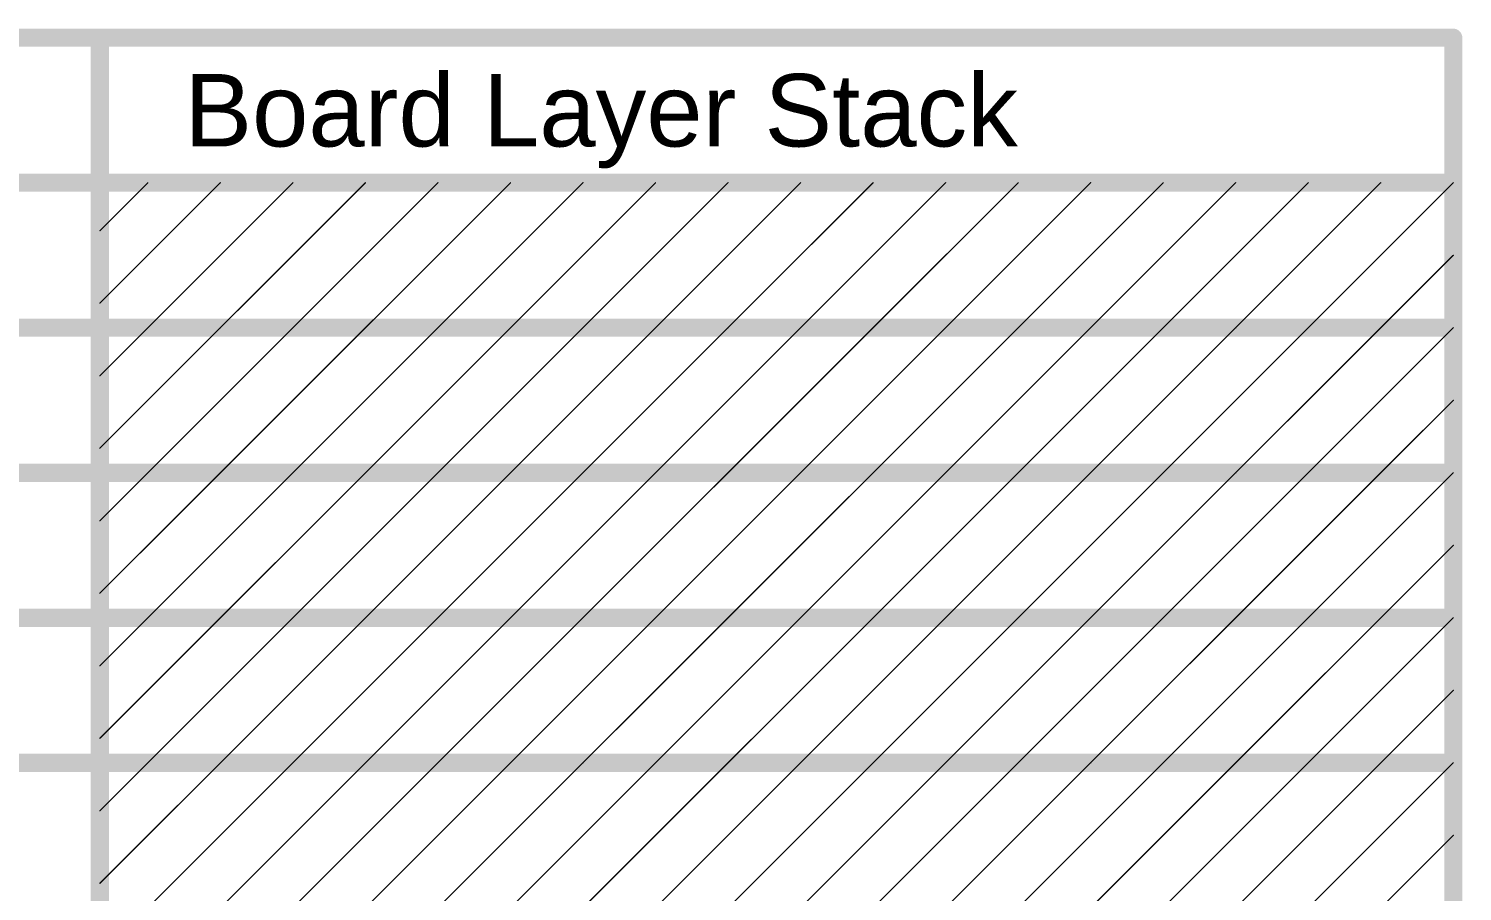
# Model space of a CAD drawing. Header units: inches. Extents: x -6 to 430, y 0 to 90.
# Drawn here: x 143.6 to 173.73, y 71.41 to 89.54 of the extents above; entities that cross this region are included whole.
import ezdxf

# ---------------------------------------------------------------- set-up
doc = ezdxf.new("R2010")
doc.units = ezdxf.units.IN
doc.layers.add('Mechanical 2', color=216, linetype='Continuous')
doc.styles.add('Arial', font='', dxfattribs={"height": 0.2})
doc.styles.get('Arial').set_extended_font_data('Arial')

msp = doc.modelspace()

# ---------------------------------------------------------------- linework, layer by layer
at = {"layer": 'Mechanical 2'}
for points in [[(58.254, 89.349, 0.381, 0.381, 0), (173.539, 89.349, 0.381, 0.381, 0)], [(145.099, 52.773, 0.381, 0.381, 0), (145.099, 89.349, 0.381, 0.381, 0)], [(173.539, 52.773, 0.381, 0.381, 0), (173.539, 89.349, 0.381, 0.381, 0)], [(58.254, 86.301, 0.381, 0.381, 0), (173.539, 86.301, 0.381, 0.381, 0)], [(145.099, 85.293, 0.0254, 0.0254, 0), (146.107, 86.301, 0.0254, 0.0254, 0)], [(145.099, 83.769, 0.0254, 0.0254, 0), (147.631, 86.301, 0.0254, 0.0254, 0)], [(146.107, 83.253, 0.0254, 0.0254, 0), (149.155, 86.301, 0.0254, 0.0254, 0)], [(147.631, 83.253, 0.0254, 0.0254, 0), (150.679, 86.301, 0.0254, 0.0254, 0)], [(149.155, 83.253, 0.0254, 0.0254, 0), (152.203, 86.301, 0.0254, 0.0254, 0)], [(150.679, 83.253, 0.0254, 0.0254, 0), (153.727, 86.301, 0.0254, 0.0254, 0)], [(152.203, 83.253, 0.0254, 0.0254, 0), (155.251, 86.301, 0.0254, 0.0254, 0)], [(153.727, 83.253, 0.0254, 0.0254, 0), (156.775, 86.301, 0.0254, 0.0254, 0)], [(155.251, 83.253, 0.0254, 0.0254, 0), (158.299, 86.301, 0.0254, 0.0254, 0)], [(156.775, 83.253, 0.0254, 0.0254, 0), (159.823, 86.301, 0.0254, 0.0254, 0)], [(158.299, 83.253, 0.0254, 0.0254, 0), (161.347, 86.301, 0.0254, 0.0254, 0)], [(159.823, 83.253, 0.0254, 0.0254, 0), (162.871, 86.301, 0.0254, 0.0254, 0)], [(161.347, 83.253, 0.0254, 0.0254, 0), (164.395, 86.301, 0.0254, 0.0254, 0)], [(162.871, 83.253, 0.0254, 0.0254, 0), (165.919, 86.301, 0.0254, 0.0254, 0)], [(164.395, 83.253, 0.0254, 0.0254, 0), (167.443, 86.301, 0.0254, 0.0254, 0)], [(165.919, 83.253, 0.0254, 0.0254, 0), (168.967, 86.301, 0.0254, 0.0254, 0)], [(167.443, 83.253, 0.0254, 0.0254, 0), (170.491, 86.301, 0.0254, 0.0254, 0)], [(168.967, 83.253, 0.0254, 0.0254, 0), (172.015, 86.301, 0.0254, 0.0254, 0)], [(170.491, 83.253, 0.0254, 0.0254, 0), (173.539, 86.301, 0.0254, 0.0254, 0)], [(172.015, 83.253, 0.0254, 0.0254, 0), (173.539, 84.777, 0.0254, 0.0254, 0)], [(130.625, 83.253, 0.381, 0.381, 0), (145.099, 83.253, 0.381, 0.381, 0)], [(145.099, 83.253, 0.381, 0.381, 0), (173.539, 83.253, 0.381, 0.381, 0)], [(145.099, 82.245, 0.0254, 0.0254, 0), (146.107, 83.253, 0.0254, 0.0254, 0)], [(145.099, 80.721, 0.0254, 0.0254, 0), (147.631, 83.253, 0.0254, 0.0254, 0)], [(146.107, 80.205, 0.0254, 0.0254, 0), (149.155, 83.253, 0.0254, 0.0254, 0)], [(147.631, 80.205, 0.0254, 0.0254, 0), (150.679, 83.253, 0.0254, 0.0254, 0)], [(149.155, 80.205, 0.0254, 0.0254, 0), (152.203, 83.253, 0.0254, 0.0254, 0)], [(150.679, 80.205, 0.0254, 0.0254, 0), (153.727, 83.253, 0.0254, 0.0254, 0)], [(152.203, 80.205, 0.0254, 0.0254, 0), (155.251, 83.253, 0.0254, 0.0254, 0)], [(153.727, 80.205, 0.0254, 0.0254, 0), (156.775, 83.253, 0.0254, 0.0254, 0)], [(155.251, 80.205, 0.0254, 0.0254, 0), (158.299, 83.253, 0.0254, 0.0254, 0)], [(156.775, 80.205, 0.0254, 0.0254, 0), (159.823, 83.253, 0.0254, 0.0254, 0)], [(158.299, 80.205, 0.0254, 0.0254, 0), (161.347, 83.253, 0.0254, 0.0254, 0)], [(159.823, 80.205, 0.0254, 0.0254, 0), (162.871, 83.253, 0.0254, 0.0254, 0)], [(161.347, 80.205, 0.0254, 0.0254, 0), (164.395, 83.253, 0.0254, 0.0254, 0)], [(162.871, 80.205, 0.0254, 0.0254, 0), (165.919, 83.253, 0.0254, 0.0254, 0)], [(164.395, 80.205, 0.0254, 0.0254, 0), (167.443, 83.253, 0.0254, 0.0254, 0)], [(165.919, 80.205, 0.0254, 0.0254, 0), (168.967, 83.253, 0.0254, 0.0254, 0)], [(167.443, 80.205, 0.0254, 0.0254, 0), (170.491, 83.253, 0.0254, 0.0254, 0)], [(168.967, 80.205, 0.0254, 0.0254, 0), (172.015, 83.253, 0.0254, 0.0254, 0)], [(170.491, 80.205, 0.0254, 0.0254, 0), (173.539, 83.253, 0.0254, 0.0254, 0)], [(172.015, 80.205, 0.0254, 0.0254, 0), (173.539, 81.729, 0.0254, 0.0254, 0)], [(130.625, 80.205, 0.381, 0.381, 0), (145.099, 80.205, 0.381, 0.381, 0)], [(145.099, 80.205, 0.381, 0.381, 0), (173.539, 80.205, 0.381, 0.381, 0)], [(145.099, 79.197, 0.0254, 0.0254, 0), (146.107, 80.205, 0.0254, 0.0254, 0)], [(145.099, 77.673, 0.0254, 0.0254, 0), (147.631, 80.205, 0.0254, 0.0254, 0)], [(146.107, 77.157, 0.0254, 0.0254, 0), (149.155, 80.205, 0.0254, 0.0254, 0)], [(147.631, 77.157, 0.0254, 0.0254, 0), (150.679, 80.205, 0.0254, 0.0254, 0)], [(149.155, 77.157, 0.0254, 0.0254, 0), (152.203, 80.205, 0.0254, 0.0254, 0)], [(150.679, 77.157, 0.0254, 0.0254, 0), (153.727, 80.205, 0.0254, 0.0254, 0)], [(152.203, 77.157, 0.0254, 0.0254, 0), (155.251, 80.205, 0.0254, 0.0254, 0)], [(153.727, 77.157, 0.0254, 0.0254, 0), (156.775, 80.205, 0.0254, 0.0254, 0)], [(155.251, 77.157, 0.0254, 0.0254, 0), (158.299, 80.205, 0.0254, 0.0254, 0)], [(156.775, 77.157, 0.0254, 0.0254, 0), (159.823, 80.205, 0.0254, 0.0254, 0)], [(158.299, 77.157, 0.0254, 0.0254, 0), (161.347, 80.205, 0.0254, 0.0254, 0)], [(159.823, 77.157, 0.0254, 0.0254, 0), (162.871, 80.205, 0.0254, 0.0254, 0)], [(161.347, 77.157, 0.0254, 0.0254, 0), (164.395, 80.205, 0.0254, 0.0254, 0)], [(162.871, 77.157, 0.0254, 0.0254, 0), (165.919, 80.205, 0.0254, 0.0254, 0)], [(164.395, 77.157, 0.0254, 0.0254, 0), (167.443, 80.205, 0.0254, 0.0254, 0)], [(165.919, 77.157, 0.0254, 0.0254, 0), (168.967, 80.205, 0.0254, 0.0254, 0)], [(167.443, 77.157, 0.0254, 0.0254, 0), (170.491, 80.205, 0.0254, 0.0254, 0)], [(168.967, 77.157, 0.0254, 0.0254, 0), (172.015, 80.205, 0.0254, 0.0254, 0)], [(170.491, 77.157, 0.0254, 0.0254, 0), (173.539, 80.205, 0.0254, 0.0254, 0)], [(172.015, 77.157, 0.0254, 0.0254, 0), (173.539, 78.681, 0.0254, 0.0254, 0)], [(130.625, 77.157, 0.381, 0.381, 0), (145.099, 77.157, 0.381, 0.381, 0)], [(145.099, 77.157, 0.381, 0.381, 0), (173.539, 77.157, 0.381, 0.381, 0)], [(145.099, 76.149, 0.0254, 0.0254, 0), (146.107, 77.157, 0.0254, 0.0254, 0)], [(145.099, 74.625, 0.0254, 0.0254, 0), (147.631, 77.157, 0.0254, 0.0254, 0)], [(146.107, 74.109, 0.0254, 0.0254, 0), (149.155, 77.157, 0.0254, 0.0254, 0)], [(147.631, 74.109, 0.0254, 0.0254, 0), (150.679, 77.157, 0.0254, 0.0254, 0)], [(149.155, 74.109, 0.0254, 0.0254, 0), (152.203, 77.157, 0.0254, 0.0254, 0)], [(150.679, 74.109, 0.0254, 0.0254, 0), (153.727, 77.157, 0.0254, 0.0254, 0)], [(152.203, 74.109, 0.0254, 0.0254, 0), (155.251, 77.157, 0.0254, 0.0254, 0)], [(153.727, 74.109, 0.0254, 0.0254, 0), (156.775, 77.157, 0.0254, 0.0254, 0)], [(155.251, 74.109, 0.0254, 0.0254, 0), (158.299, 77.157, 0.0254, 0.0254, 0)], [(156.775, 74.109, 0.0254, 0.0254, 0), (159.823, 77.157, 0.0254, 0.0254, 0)], [(158.299, 74.109, 0.0254, 0.0254, 0), (161.347, 77.157, 0.0254, 0.0254, 0)], [(159.823, 74.109, 0.0254, 0.0254, 0), (162.871, 77.157, 0.0254, 0.0254, 0)], [(161.347, 74.109, 0.0254, 0.0254, 0), (164.395, 77.157, 0.0254, 0.0254, 0)], [(162.871, 74.109, 0.0254, 0.0254, 0), (165.919, 77.157, 0.0254, 0.0254, 0)], [(164.395, 74.109, 0.0254, 0.0254, 0), (167.443, 77.157, 0.0254, 0.0254, 0)], [(165.919, 74.109, 0.0254, 0.0254, 0), (168.967, 77.157, 0.0254, 0.0254, 0)], [(167.443, 74.109, 0.0254, 0.0254, 0), (170.491, 77.157, 0.0254, 0.0254, 0)], [(168.967, 74.109, 0.0254, 0.0254, 0), (172.015, 77.157, 0.0254, 0.0254, 0)], [(170.491, 74.109, 0.0254, 0.0254, 0), (173.539, 77.157, 0.0254, 0.0254, 0)], [(172.015, 74.109, 0.0254, 0.0254, 0), (173.539, 75.633, 0.0254, 0.0254, 0)], [(130.625, 74.109, 0.381, 0.381, 0), (145.099, 74.109, 0.381, 0.381, 0)], [(145.099, 74.109, 0.381, 0.381, 0), (173.539, 74.109, 0.381, 0.381, 0)], [(145.099, 73.101, 0.0254, 0.0254, 0), (146.107, 74.109, 0.0254, 0.0254, 0)], [(145.099, 71.577, 0.0254, 0.0254, 0), (147.631, 74.109, 0.0254, 0.0254, 0)], [(146.107, 71.061, 0.0254, 0.0254, 0), (149.155, 74.109, 0.0254, 0.0254, 0)], [(147.631, 71.061, 0.0254, 0.0254, 0), (150.679, 74.109, 0.0254, 0.0254, 0)], [(149.155, 71.061, 0.0254, 0.0254, 0), (152.203, 74.109, 0.0254, 0.0254, 0)], [(150.679, 71.061, 0.0254, 0.0254, 0), (153.727, 74.109, 0.0254, 0.0254, 0)], [(152.203, 71.061, 0.0254, 0.0254, 0), (155.251, 74.109, 0.0254, 0.0254, 0)], [(153.727, 71.061, 0.0254, 0.0254, 0), (156.775, 74.109, 0.0254, 0.0254, 0)], [(155.251, 71.061, 0.0254, 0.0254, 0), (158.299, 74.109, 0.0254, 0.0254, 0)], [(156.775, 71.061, 0.0254, 0.0254, 0), (159.823, 74.109, 0.0254, 0.0254, 0)], [(158.299, 71.061, 0.0254, 0.0254, 0), (161.347, 74.109, 0.0254, 0.0254, 0)], [(159.823, 71.061, 0.0254, 0.0254, 0), (162.871, 74.109, 0.0254, 0.0254, 0)], [(161.347, 71.061, 0.0254, 0.0254, 0), (164.395, 74.109, 0.0254, 0.0254, 0)], [(162.871, 71.061, 0.0254, 0.0254, 0), (165.919, 74.109, 0.0254, 0.0254, 0)], [(164.395, 71.061, 0.0254, 0.0254, 0), (167.443, 74.109, 0.0254, 0.0254, 0)], [(165.919, 71.061, 0.0254, 0.0254, 0), (168.967, 74.109, 0.0254, 0.0254, 0)], [(167.443, 71.061, 0.0254, 0.0254, 0), (170.491, 74.109, 0.0254, 0.0254, 0)], [(168.967, 71.061, 0.0254, 0.0254, 0), (172.015, 74.109, 0.0254, 0.0254, 0)], [(170.491, 71.061, 0.0254, 0.0254, 0), (173.539, 74.109, 0.0254, 0.0254, 0)], [(172.015, 71.061, 0.0254, 0.0254, 0), (173.539, 72.585, 0.0254, 0.0254, 0)]]:
    msp.add_lwpolyline(points, format="xyseb", dxfattribs=at)
for points in [[(145.004, 89.349, 0.191, 0.191, 1), (145.195, 89.349, 0.191, 0.191, 1)], [(173.444, 89.349, 0.191, 0.191, 1), (173.634, 89.349, 0.191, 0.191, 1)], [(173.444, 89.349, 0.191, 0.191, 1), (173.634, 89.349, 0.191, 0.191, 1)], [(173.444, 86.301, 0.191, 0.191, 1), (173.634, 86.301, 0.191, 0.191, 1)], [(146.101, 86.301, 0.0127, 0.0127, 1), (146.114, 86.301, 0.0127, 0.0127, 1)], [(147.625, 86.301, 0.0127, 0.0127, 1), (147.638, 86.301, 0.0127, 0.0127, 1)], [(149.149, 86.301, 0.0127, 0.0127, 1), (149.162, 86.301, 0.0127, 0.0127, 1)], [(150.673, 86.301, 0.0127, 0.0127, 1), (150.686, 86.301, 0.0127, 0.0127, 1)], [(152.197, 86.301, 0.0127, 0.0127, 1), (152.21, 86.301, 0.0127, 0.0127, 1)], [(153.721, 86.301, 0.0127, 0.0127, 1), (153.734, 86.301, 0.0127, 0.0127, 1)], [(155.245, 86.301, 0.0127, 0.0127, 1), (155.258, 86.301, 0.0127, 0.0127, 1)], [(156.769, 86.301, 0.0127, 0.0127, 1), (156.782, 86.301, 0.0127, 0.0127, 1)], [(158.293, 86.301, 0.0127, 0.0127, 1), (158.306, 86.301, 0.0127, 0.0127, 1)], [(159.817, 86.301, 0.0127, 0.0127, 1), (159.83, 86.301, 0.0127, 0.0127, 1)], [(161.341, 86.301, 0.0127, 0.0127, 1), (161.354, 86.301, 0.0127, 0.0127, 1)], [(162.865, 86.301, 0.0127, 0.0127, 1), (162.878, 86.301, 0.0127, 0.0127, 1)], [(164.389, 86.301, 0.0127, 0.0127, 1), (164.402, 86.301, 0.0127, 0.0127, 1)], [(165.913, 86.301, 0.0127, 0.0127, 1), (165.926, 86.301, 0.0127, 0.0127, 1)], [(167.437, 86.301, 0.0127, 0.0127, 1), (167.45, 86.301, 0.0127, 0.0127, 1)], [(168.961, 86.301, 0.0127, 0.0127, 1), (168.974, 86.301, 0.0127, 0.0127, 1)], [(170.485, 86.301, 0.0127, 0.0127, 1), (170.498, 86.301, 0.0127, 0.0127, 1)], [(172.009, 86.301, 0.0127, 0.0127, 1), (172.022, 86.301, 0.0127, 0.0127, 1)], [(173.533, 86.301, 0.0127, 0.0127, 1), (173.546, 86.301, 0.0127, 0.0127, 1)], [(145.093, 85.293, 0.0127, 0.0127, 1), (145.106, 85.293, 0.0127, 0.0127, 1)], [(173.533, 84.777, 0.0127, 0.0127, 1), (173.546, 84.777, 0.0127, 0.0127, 1)], [(145.093, 83.769, 0.0127, 0.0127, 1), (145.106, 83.769, 0.0127, 0.0127, 1)], [(145.004, 83.253, 0.191, 0.191, 1), (145.195, 83.253, 0.191, 0.191, 1)], [(145.004, 83.253, 0.191, 0.191, 1), (145.195, 83.253, 0.191, 0.191, 1)], [(146.101, 83.253, 0.0127, 0.0127, 1), (146.114, 83.253, 0.0127, 0.0127, 1)], [(146.101, 83.253, 0.0127, 0.0127, 1), (146.114, 83.253, 0.0127, 0.0127, 1)], [(147.625, 83.253, 0.0127, 0.0127, 1), (147.638, 83.253, 0.0127, 0.0127, 1)], [(147.625, 83.253, 0.0127, 0.0127, 1), (147.638, 83.253, 0.0127, 0.0127, 1)], [(149.149, 83.253, 0.0127, 0.0127, 1), (149.162, 83.253, 0.0127, 0.0127, 1)], [(149.149, 83.253, 0.0127, 0.0127, 1), (149.162, 83.253, 0.0127, 0.0127, 1)], [(150.673, 83.253, 0.0127, 0.0127, 1), (150.686, 83.253, 0.0127, 0.0127, 1)], [(150.673, 83.253, 0.0127, 0.0127, 1), (150.686, 83.253, 0.0127, 0.0127, 1)], [(152.197, 83.253, 0.0127, 0.0127, 1), (152.21, 83.253, 0.0127, 0.0127, 1)], [(152.197, 83.253, 0.0127, 0.0127, 1), (152.21, 83.253, 0.0127, 0.0127, 1)], [(153.721, 83.253, 0.0127, 0.0127, 1), (153.734, 83.253, 0.0127, 0.0127, 1)], [(153.721, 83.253, 0.0127, 0.0127, 1), (153.734, 83.253, 0.0127, 0.0127, 1)], [(155.245, 83.253, 0.0127, 0.0127, 1), (155.258, 83.253, 0.0127, 0.0127, 1)], [(155.245, 83.253, 0.0127, 0.0127, 1), (155.258, 83.253, 0.0127, 0.0127, 1)], [(156.769, 83.253, 0.0127, 0.0127, 1), (156.782, 83.253, 0.0127, 0.0127, 1)], [(156.769, 83.253, 0.0127, 0.0127, 1), (156.782, 83.253, 0.0127, 0.0127, 1)], [(158.293, 83.253, 0.0127, 0.0127, 1), (158.306, 83.253, 0.0127, 0.0127, 1)], [(158.293, 83.253, 0.0127, 0.0127, 1), (158.306, 83.253, 0.0127, 0.0127, 1)], [(159.817, 83.253, 0.0127, 0.0127, 1), (159.83, 83.253, 0.0127, 0.0127, 1)], [(159.817, 83.253, 0.0127, 0.0127, 1), (159.83, 83.253, 0.0127, 0.0127, 1)], [(161.341, 83.253, 0.0127, 0.0127, 1), (161.354, 83.253, 0.0127, 0.0127, 1)], [(161.341, 83.253, 0.0127, 0.0127, 1), (161.354, 83.253, 0.0127, 0.0127, 1)], [(162.865, 83.253, 0.0127, 0.0127, 1), (162.878, 83.253, 0.0127, 0.0127, 1)], [(162.865, 83.253, 0.0127, 0.0127, 1), (162.878, 83.253, 0.0127, 0.0127, 1)], [(164.389, 83.253, 0.0127, 0.0127, 1), (164.402, 83.253, 0.0127, 0.0127, 1)], [(164.389, 83.253, 0.0127, 0.0127, 1), (164.402, 83.253, 0.0127, 0.0127, 1)], [(165.913, 83.253, 0.0127, 0.0127, 1), (165.926, 83.253, 0.0127, 0.0127, 1)], [(165.913, 83.253, 0.0127, 0.0127, 1), (165.926, 83.253, 0.0127, 0.0127, 1)], [(167.437, 83.253, 0.0127, 0.0127, 1), (167.45, 83.253, 0.0127, 0.0127, 1)], [(167.437, 83.253, 0.0127, 0.0127, 1), (167.45, 83.253, 0.0127, 0.0127, 1)], [(168.961, 83.253, 0.0127, 0.0127, 1), (168.974, 83.253, 0.0127, 0.0127, 1)], [(168.961, 83.253, 0.0127, 0.0127, 1), (168.974, 83.253, 0.0127, 0.0127, 1)], [(170.485, 83.253, 0.0127, 0.0127, 1), (170.498, 83.253, 0.0127, 0.0127, 1)], [(170.485, 83.253, 0.0127, 0.0127, 1), (170.498, 83.253, 0.0127, 0.0127, 1)], [(172.009, 83.253, 0.0127, 0.0127, 1), (172.022, 83.253, 0.0127, 0.0127, 1)], [(172.009, 83.253, 0.0127, 0.0127, 1), (172.022, 83.253, 0.0127, 0.0127, 1)], [(173.444, 83.253, 0.191, 0.191, 1), (173.634, 83.253, 0.191, 0.191, 1)], [(173.533, 83.253, 0.0127, 0.0127, 1), (173.546, 83.253, 0.0127, 0.0127, 1)], [(145.093, 82.245, 0.0127, 0.0127, 1), (145.106, 82.245, 0.0127, 0.0127, 1)], [(173.533, 81.729, 0.0127, 0.0127, 1), (173.546, 81.729, 0.0127, 0.0127, 1)], [(145.093, 80.721, 0.0127, 0.0127, 1), (145.106, 80.721, 0.0127, 0.0127, 1)], [(145.004, 80.205, 0.191, 0.191, 1), (145.195, 80.205, 0.191, 0.191, 1)], [(145.004, 80.205, 0.191, 0.191, 1), (145.195, 80.205, 0.191, 0.191, 1)], [(146.101, 80.205, 0.0127, 0.0127, 1), (146.114, 80.205, 0.0127, 0.0127, 1)], [(146.101, 80.205, 0.0127, 0.0127, 1), (146.114, 80.205, 0.0127, 0.0127, 1)], [(147.625, 80.205, 0.0127, 0.0127, 1), (147.638, 80.205, 0.0127, 0.0127, 1)], [(147.625, 80.205, 0.0127, 0.0127, 1), (147.638, 80.205, 0.0127, 0.0127, 1)], [(149.149, 80.205, 0.0127, 0.0127, 1), (149.162, 80.205, 0.0127, 0.0127, 1)], [(149.149, 80.205, 0.0127, 0.0127, 1), (149.162, 80.205, 0.0127, 0.0127, 1)], [(150.673, 80.205, 0.0127, 0.0127, 1), (150.686, 80.205, 0.0127, 0.0127, 1)], [(150.673, 80.205, 0.0127, 0.0127, 1), (150.686, 80.205, 0.0127, 0.0127, 1)], [(152.197, 80.205, 0.0127, 0.0127, 1), (152.21, 80.205, 0.0127, 0.0127, 1)], [(152.197, 80.205, 0.0127, 0.0127, 1), (152.21, 80.205, 0.0127, 0.0127, 1)], [(153.721, 80.205, 0.0127, 0.0127, 1), (153.734, 80.205, 0.0127, 0.0127, 1)], [(153.721, 80.205, 0.0127, 0.0127, 1), (153.734, 80.205, 0.0127, 0.0127, 1)], [(155.245, 80.205, 0.0127, 0.0127, 1), (155.258, 80.205, 0.0127, 0.0127, 1)], [(155.245, 80.205, 0.0127, 0.0127, 1), (155.258, 80.205, 0.0127, 0.0127, 1)], [(156.769, 80.205, 0.0127, 0.0127, 1), (156.782, 80.205, 0.0127, 0.0127, 1)], [(156.769, 80.205, 0.0127, 0.0127, 1), (156.782, 80.205, 0.0127, 0.0127, 1)], [(158.293, 80.205, 0.0127, 0.0127, 1), (158.306, 80.205, 0.0127, 0.0127, 1)], [(158.293, 80.205, 0.0127, 0.0127, 1), (158.306, 80.205, 0.0127, 0.0127, 1)], [(159.817, 80.205, 0.0127, 0.0127, 1), (159.83, 80.205, 0.0127, 0.0127, 1)], [(159.817, 80.205, 0.0127, 0.0127, 1), (159.83, 80.205, 0.0127, 0.0127, 1)], [(161.341, 80.205, 0.0127, 0.0127, 1), (161.354, 80.205, 0.0127, 0.0127, 1)], [(161.341, 80.205, 0.0127, 0.0127, 1), (161.354, 80.205, 0.0127, 0.0127, 1)], [(162.865, 80.205, 0.0127, 0.0127, 1), (162.878, 80.205, 0.0127, 0.0127, 1)], [(162.865, 80.205, 0.0127, 0.0127, 1), (162.878, 80.205, 0.0127, 0.0127, 1)], [(164.389, 80.205, 0.0127, 0.0127, 1), (164.402, 80.205, 0.0127, 0.0127, 1)], [(164.389, 80.205, 0.0127, 0.0127, 1), (164.402, 80.205, 0.0127, 0.0127, 1)], [(165.913, 80.205, 0.0127, 0.0127, 1), (165.926, 80.205, 0.0127, 0.0127, 1)], [(165.913, 80.205, 0.0127, 0.0127, 1), (165.926, 80.205, 0.0127, 0.0127, 1)], [(167.437, 80.205, 0.0127, 0.0127, 1), (167.45, 80.205, 0.0127, 0.0127, 1)], [(167.437, 80.205, 0.0127, 0.0127, 1), (167.45, 80.205, 0.0127, 0.0127, 1)], [(168.961, 80.205, 0.0127, 0.0127, 1), (168.974, 80.205, 0.0127, 0.0127, 1)], [(168.961, 80.205, 0.0127, 0.0127, 1), (168.974, 80.205, 0.0127, 0.0127, 1)], [(170.485, 80.205, 0.0127, 0.0127, 1), (170.498, 80.205, 0.0127, 0.0127, 1)], [(170.485, 80.205, 0.0127, 0.0127, 1), (170.498, 80.205, 0.0127, 0.0127, 1)], [(172.009, 80.205, 0.0127, 0.0127, 1), (172.022, 80.205, 0.0127, 0.0127, 1)], [(172.009, 80.205, 0.0127, 0.0127, 1), (172.022, 80.205, 0.0127, 0.0127, 1)], [(173.444, 80.205, 0.191, 0.191, 1), (173.634, 80.205, 0.191, 0.191, 1)], [(173.533, 80.205, 0.0127, 0.0127, 1), (173.546, 80.205, 0.0127, 0.0127, 1)], [(145.093, 79.197, 0.0127, 0.0127, 1), (145.106, 79.197, 0.0127, 0.0127, 1)], [(173.533, 78.681, 0.0127, 0.0127, 1), (173.546, 78.681, 0.0127, 0.0127, 1)], [(145.093, 77.673, 0.0127, 0.0127, 1), (145.106, 77.673, 0.0127, 0.0127, 1)], [(145.004, 77.157, 0.191, 0.191, 1), (145.195, 77.157, 0.191, 0.191, 1)], [(145.004, 77.157, 0.191, 0.191, 1), (145.195, 77.157, 0.191, 0.191, 1)], [(146.101, 77.157, 0.0127, 0.0127, 1), (146.114, 77.157, 0.0127, 0.0127, 1)], [(146.101, 77.157, 0.0127, 0.0127, 1), (146.114, 77.157, 0.0127, 0.0127, 1)], [(147.625, 77.157, 0.0127, 0.0127, 1), (147.638, 77.157, 0.0127, 0.0127, 1)], [(147.625, 77.157, 0.0127, 0.0127, 1), (147.638, 77.157, 0.0127, 0.0127, 1)], [(149.149, 77.157, 0.0127, 0.0127, 1), (149.162, 77.157, 0.0127, 0.0127, 1)], [(149.149, 77.157, 0.0127, 0.0127, 1), (149.162, 77.157, 0.0127, 0.0127, 1)], [(150.673, 77.157, 0.0127, 0.0127, 1), (150.686, 77.157, 0.0127, 0.0127, 1)], [(150.673, 77.157, 0.0127, 0.0127, 1), (150.686, 77.157, 0.0127, 0.0127, 1)], [(152.197, 77.157, 0.0127, 0.0127, 1), (152.21, 77.157, 0.0127, 0.0127, 1)], [(152.197, 77.157, 0.0127, 0.0127, 1), (152.21, 77.157, 0.0127, 0.0127, 1)], [(153.721, 77.157, 0.0127, 0.0127, 1), (153.734, 77.157, 0.0127, 0.0127, 1)], [(153.721, 77.157, 0.0127, 0.0127, 1), (153.734, 77.157, 0.0127, 0.0127, 1)], [(155.245, 77.157, 0.0127, 0.0127, 1), (155.258, 77.157, 0.0127, 0.0127, 1)], [(155.245, 77.157, 0.0127, 0.0127, 1), (155.258, 77.157, 0.0127, 0.0127, 1)], [(156.769, 77.157, 0.0127, 0.0127, 1), (156.782, 77.157, 0.0127, 0.0127, 1)], [(156.769, 77.157, 0.0127, 0.0127, 1), (156.782, 77.157, 0.0127, 0.0127, 1)], [(158.293, 77.157, 0.0127, 0.0127, 1), (158.306, 77.157, 0.0127, 0.0127, 1)], [(158.293, 77.157, 0.0127, 0.0127, 1), (158.306, 77.157, 0.0127, 0.0127, 1)], [(159.817, 77.157, 0.0127, 0.0127, 1), (159.83, 77.157, 0.0127, 0.0127, 1)], [(159.817, 77.157, 0.0127, 0.0127, 1), (159.83, 77.157, 0.0127, 0.0127, 1)], [(161.341, 77.157, 0.0127, 0.0127, 1), (161.354, 77.157, 0.0127, 0.0127, 1)], [(161.341, 77.157, 0.0127, 0.0127, 1), (161.354, 77.157, 0.0127, 0.0127, 1)], [(162.865, 77.157, 0.0127, 0.0127, 1), (162.878, 77.157, 0.0127, 0.0127, 1)], [(162.865, 77.157, 0.0127, 0.0127, 1), (162.878, 77.157, 0.0127, 0.0127, 1)], [(164.389, 77.157, 0.0127, 0.0127, 1), (164.402, 77.157, 0.0127, 0.0127, 1)], [(164.389, 77.157, 0.0127, 0.0127, 1), (164.402, 77.157, 0.0127, 0.0127, 1)], [(165.913, 77.157, 0.0127, 0.0127, 1), (165.926, 77.157, 0.0127, 0.0127, 1)], [(165.913, 77.157, 0.0127, 0.0127, 1), (165.926, 77.157, 0.0127, 0.0127, 1)], [(167.437, 77.157, 0.0127, 0.0127, 1), (167.45, 77.157, 0.0127, 0.0127, 1)], [(167.437, 77.157, 0.0127, 0.0127, 1), (167.45, 77.157, 0.0127, 0.0127, 1)], [(168.961, 77.157, 0.0127, 0.0127, 1), (168.974, 77.157, 0.0127, 0.0127, 1)], [(168.961, 77.157, 0.0127, 0.0127, 1), (168.974, 77.157, 0.0127, 0.0127, 1)], [(170.485, 77.157, 0.0127, 0.0127, 1), (170.498, 77.157, 0.0127, 0.0127, 1)], [(170.485, 77.157, 0.0127, 0.0127, 1), (170.498, 77.157, 0.0127, 0.0127, 1)], [(172.009, 77.157, 0.0127, 0.0127, 1), (172.022, 77.157, 0.0127, 0.0127, 1)], [(172.009, 77.157, 0.0127, 0.0127, 1), (172.022, 77.157, 0.0127, 0.0127, 1)], [(173.444, 77.157, 0.191, 0.191, 1), (173.634, 77.157, 0.191, 0.191, 1)], [(173.533, 77.157, 0.0127, 0.0127, 1), (173.546, 77.157, 0.0127, 0.0127, 1)], [(145.093, 76.149, 0.0127, 0.0127, 1), (145.106, 76.149, 0.0127, 0.0127, 1)], [(173.533, 75.633, 0.0127, 0.0127, 1), (173.546, 75.633, 0.0127, 0.0127, 1)], [(145.093, 74.625, 0.0127, 0.0127, 1), (145.106, 74.625, 0.0127, 0.0127, 1)], [(145.004, 74.109, 0.191, 0.191, 1), (145.195, 74.109, 0.191, 0.191, 1)], [(145.004, 74.109, 0.191, 0.191, 1), (145.195, 74.109, 0.191, 0.191, 1)], [(146.101, 74.109, 0.0127, 0.0127, 1), (146.114, 74.109, 0.0127, 0.0127, 1)], [(146.101, 74.109, 0.0127, 0.0127, 1), (146.114, 74.109, 0.0127, 0.0127, 1)], [(147.625, 74.109, 0.0127, 0.0127, 1), (147.638, 74.109, 0.0127, 0.0127, 1)], [(147.625, 74.109, 0.0127, 0.0127, 1), (147.638, 74.109, 0.0127, 0.0127, 1)], [(149.149, 74.109, 0.0127, 0.0127, 1), (149.162, 74.109, 0.0127, 0.0127, 1)], [(149.149, 74.109, 0.0127, 0.0127, 1), (149.162, 74.109, 0.0127, 0.0127, 1)], [(150.673, 74.109, 0.0127, 0.0127, 1), (150.686, 74.109, 0.0127, 0.0127, 1)], [(150.673, 74.109, 0.0127, 0.0127, 1), (150.686, 74.109, 0.0127, 0.0127, 1)], [(152.197, 74.109, 0.0127, 0.0127, 1), (152.21, 74.109, 0.0127, 0.0127, 1)], [(152.197, 74.109, 0.0127, 0.0127, 1), (152.21, 74.109, 0.0127, 0.0127, 1)], [(153.721, 74.109, 0.0127, 0.0127, 1), (153.734, 74.109, 0.0127, 0.0127, 1)], [(153.721, 74.109, 0.0127, 0.0127, 1), (153.734, 74.109, 0.0127, 0.0127, 1)], [(155.245, 74.109, 0.0127, 0.0127, 1), (155.258, 74.109, 0.0127, 0.0127, 1)], [(155.245, 74.109, 0.0127, 0.0127, 1), (155.258, 74.109, 0.0127, 0.0127, 1)], [(156.769, 74.109, 0.0127, 0.0127, 1), (156.782, 74.109, 0.0127, 0.0127, 1)], [(156.769, 74.109, 0.0127, 0.0127, 1), (156.782, 74.109, 0.0127, 0.0127, 1)], [(158.293, 74.109, 0.0127, 0.0127, 1), (158.306, 74.109, 0.0127, 0.0127, 1)], [(158.293, 74.109, 0.0127, 0.0127, 1), (158.306, 74.109, 0.0127, 0.0127, 1)], [(159.817, 74.109, 0.0127, 0.0127, 1), (159.83, 74.109, 0.0127, 0.0127, 1)], [(159.817, 74.109, 0.0127, 0.0127, 1), (159.83, 74.109, 0.0127, 0.0127, 1)], [(161.341, 74.109, 0.0127, 0.0127, 1), (161.354, 74.109, 0.0127, 0.0127, 1)], [(161.341, 74.109, 0.0127, 0.0127, 1), (161.354, 74.109, 0.0127, 0.0127, 1)], [(162.865, 74.109, 0.0127, 0.0127, 1), (162.878, 74.109, 0.0127, 0.0127, 1)], [(162.865, 74.109, 0.0127, 0.0127, 1), (162.878, 74.109, 0.0127, 0.0127, 1)], [(164.389, 74.109, 0.0127, 0.0127, 1), (164.402, 74.109, 0.0127, 0.0127, 1)], [(164.389, 74.109, 0.0127, 0.0127, 1), (164.402, 74.109, 0.0127, 0.0127, 1)], [(165.913, 74.109, 0.0127, 0.0127, 1), (165.926, 74.109, 0.0127, 0.0127, 1)], [(165.913, 74.109, 0.0127, 0.0127, 1), (165.926, 74.109, 0.0127, 0.0127, 1)], [(167.437, 74.109, 0.0127, 0.0127, 1), (167.45, 74.109, 0.0127, 0.0127, 1)], [(167.437, 74.109, 0.0127, 0.0127, 1), (167.45, 74.109, 0.0127, 0.0127, 1)], [(168.961, 74.109, 0.0127, 0.0127, 1), (168.974, 74.109, 0.0127, 0.0127, 1)], [(168.961, 74.109, 0.0127, 0.0127, 1), (168.974, 74.109, 0.0127, 0.0127, 1)], [(170.485, 74.109, 0.0127, 0.0127, 1), (170.498, 74.109, 0.0127, 0.0127, 1)], [(170.485, 74.109, 0.0127, 0.0127, 1), (170.498, 74.109, 0.0127, 0.0127, 1)], [(172.009, 74.109, 0.0127, 0.0127, 1), (172.022, 74.109, 0.0127, 0.0127, 1)], [(172.009, 74.109, 0.0127, 0.0127, 1), (172.022, 74.109, 0.0127, 0.0127, 1)], [(173.444, 74.109, 0.191, 0.191, 1), (173.634, 74.109, 0.191, 0.191, 1)], [(173.533, 74.109, 0.0127, 0.0127, 1), (173.546, 74.109, 0.0127, 0.0127, 1)], [(145.093, 73.101, 0.0127, 0.0127, 1), (145.106, 73.101, 0.0127, 0.0127, 1)], [(173.533, 72.585, 0.0127, 0.0127, 1), (173.546, 72.585, 0.0127, 0.0127, 1)], [(145.093, 71.577, 0.0127, 0.0127, 1), (145.106, 71.577, 0.0127, 0.0127, 1)]]:
    msp.add_lwpolyline(points, format="xyseb", close=True, dxfattribs=at)

# ---------------------------------------------------------------- texts
at = {"layer": 'Mechanical 2', "style": 'Arial'}
msp.add_text('Board Layer Stack', height=1.524, dxfattribs=at).set_placement((146.877, 87.063))

doc.saveas('drawing.dxf')
